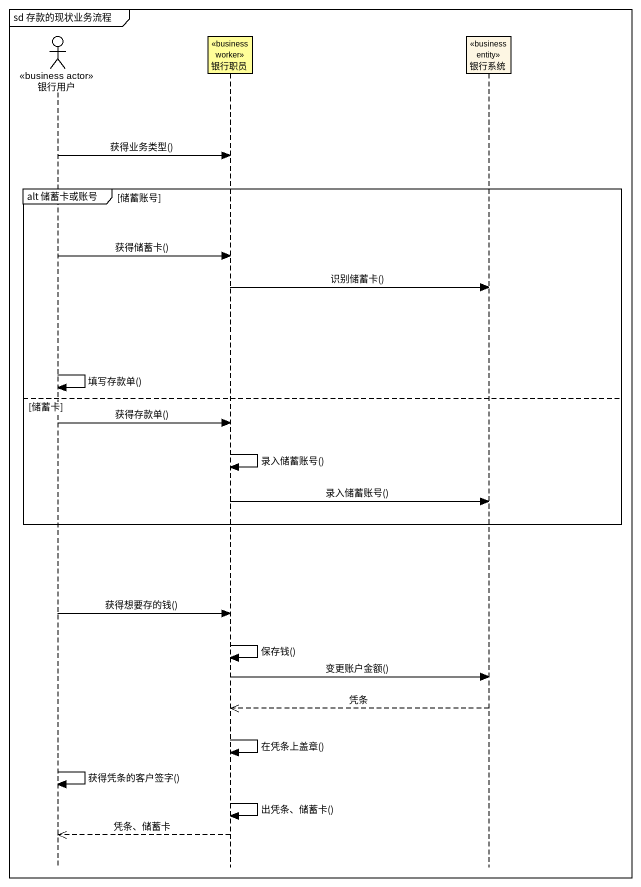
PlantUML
@startuml
mainframe sd 存款的现状业务流程
hide footbox
actor 银行用户 <<business actor>>
participant 银行职员 <<business worker>> #FFFE99
participant 银行系统 <<business entity>>

银行用户 -> 银行职员 : 获得业务类型()
group alt 储蓄卡或账号 [储蓄账号]
  银行用户 -> 银行职员 : 获得储蓄卡()
  银行职员 -> 银行系统 : 识别储蓄卡()
  银行用户 -> 银行用户 : 填写存款单()
else 储蓄卡
  银行用户 -> 银行职员 : 获得存款单()
  银行职员 -> 银行职员 : 录入储蓄账号()
  银行职员 -> 银行系统 : 录入储蓄账号()
end
银行用户 -> 银行职员 : 获得想要存的钱()
银行职员 -> 银行职员 : 保存钱()
银行职员 -> 银行系统 : 变更账户金额()
银行系统 -->> 银行职员 : 凭条
银行职员 -> 银行职员 : 在凭条上盖章()
银行用户 -> 银行用户 : 获得凭条的客户签字()
银行职员 -> 银行职员 : 出凭条、储蓄卡()
银行职员 -->> 银行用户 : 凭条、储蓄卡
@enduml
